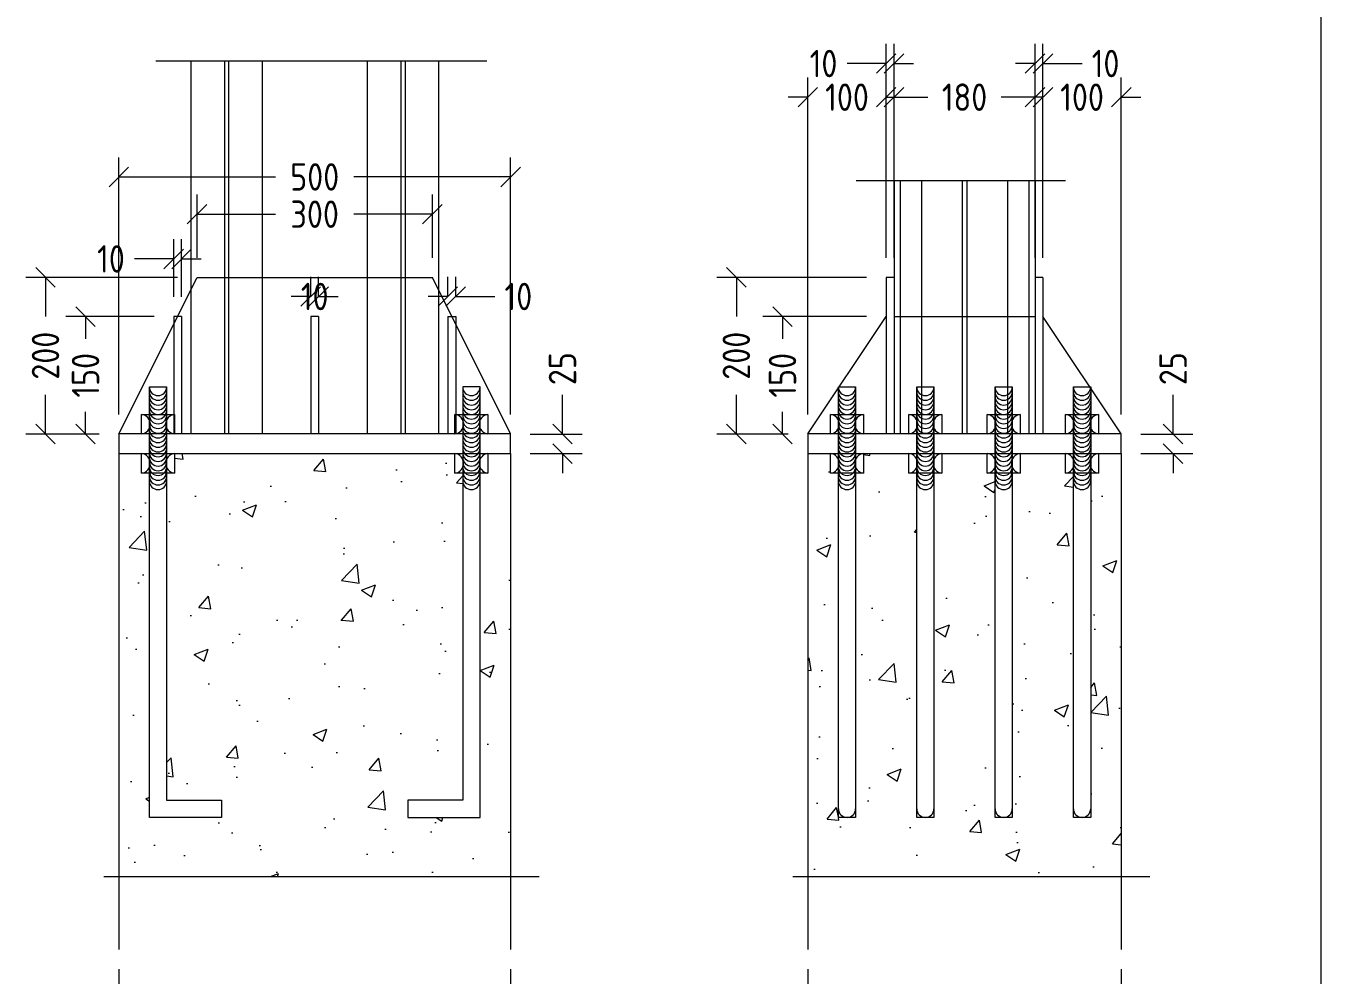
# Model space of a CAD drawing. Header units: millimetres. Extents: x -388065 to 2372687422, y -192755 to 667797.
# Drawn here: x 202631 to 204285, y 563683 to 564896 of the extents above; entities that cross this region are included whole.
import ezdxf

# ---------------------------------------------------------------- set-up
doc = ezdxf.new("R2010")
doc.units = ezdxf.units.MM
for name, color, linetype, lineweight in [('STR-CONC_IN_SEC', 7, 'Continuous', 15), ('STR-DIM', 1, 'Continuous', 9), ('STR-HATCH', 4, 'Continuous', 9), ('STR-STEEL_IN_SEC', 6, 'Continuous', 15)]:
    doc.layers.add(name, color=color, linetype=linetype, lineweight=lineweight)
doc.styles.add('MINA_MM_STEEL_DETAIL', font='dim.shx', dxfattribs={"height": 35})
doc.dimstyles.new('MINA_MM_STEEL_DET', dxfattribs={"dimtxt": 35, "dimasz": 25, "dimexe": 25, "dimexo": 25, "dimgap": 5, "dimtad": 0, "dimdec": 0, "dimzin": 0, "dimdsep": 46, "dimtxsty": 'MINA_MM_STEEL_DETAIL', "dimblk": 'OBLIQUE', "dimcen": 0.09, "dimclrd": 256, "dimclre": 256, "dimclrt": 7, "dimadec": 0, "dimazin": 0, "dimtfac": 1, "dimtdec": 0, "dimtix": 1, "dimtofl": 0, "dimtmove": 0, "dimatfit": 0, "dimfxl": 1, "dimtolj": 1, "dimtzin": 0, "dimlwd": -1, "dimlwe": -1, "dimarcsym": 0})

# ---------------------------------------------------------------- blocks, each defined once
blk = doc.blocks.new('_OBLIQUE')
at = {"color": 0, "linetype": 'ByBlock'}
blk.add_line((-0.5, -0.5), (0.5, 0.5), dxfattribs=at)
blk = doc.blocks.new('*D1972')
at = {"layer": 'Defpoints', "color": 0, "ltscale": 10, "transparency": 16777216}
for p in [(203249.9, 564374.4), (203316.2, 564374.4), (203249.9, 564349.4)]:
    blk.add_point(p, dxfattribs=at)
at = {"layer": 'STR-DIM', "ltscale": 10, "transparency": 16777216}
for p, q in [((203316.2, 564374.4), (203316.2, 564424.4)), ((203274.9, 564374.4), (203341.2, 564374.4)), ((203274.9, 564349.4), (203341.2, 564349.4)), ((203316.2, 564349.4), (203316.2, 564324.4))]:
    blk.add_line(p, q, dxfattribs=at)
at = {"layer": 'STR-DIM', "ltscale": 10, "transparency": 16777216, "xscale": 25, "yscale": 25, "zscale": 25}
for p, rotation in [((203316.2, 564374.4), 270), ((203316.2, 564349.4), 90)]:
    blk.add_blockref('_OBLIQUE', p, dxfattribs=dict(at, rotation=rotation))
at = {"layer": 'STR-DIM', "color": 7, "ltscale": 10, "transparency": 16777216, "insert": (203316.2, 564457.8), "char_height": 35, "attachment_point": 5, "rotation": 90, "style": 'MINA_MM_STEEL_DETAIL'}
blk.add_mtext('\\A1;25', dxfattribs=at)
blk = doc.blocks.new('*D1973')
at = {"layer": 'Defpoints', "color": 0, "ltscale": 10, "transparency": 16777216}
for p in [(202749.9, 563715.9), (203249.9, 563715.9), (203249.9, 563629.6)]:
    blk.add_point(p, dxfattribs=at)
at = {"layer": 'STR-DIM', "ltscale": 10, "transparency": 16777216}
for p, q in [((202749.9, 563690.9), (202749.9, 563604.6)), ((203249.9, 563690.9), (203249.9, 563604.6)), ((202749.9, 563629.6), (202949.9, 563629.6)), ((203249.9, 563629.6), (203049.9, 563629.6))]:
    blk.add_line(p, q, dxfattribs=at)
at = {"layer": 'STR-DIM', "ltscale": 10, "transparency": 16777216, "xscale": 25, "yscale": 25, "zscale": 25, "rotation": 180}
blk.add_blockref('_OBLIQUE', (202749.9, 563629.6), dxfattribs=at)
at = {"layer": 'STR-DIM', "ltscale": 10, "transparency": 16777216, "xscale": 25, "yscale": 25, "zscale": 25}
blk.add_blockref('_OBLIQUE', (203249.9, 563629.6), dxfattribs=at)
at = {"layer": 'STR-DIM', "color": 7, "ltscale": 10, "transparency": 16777216, "insert": (202999.9, 563629.6), "char_height": 35, "attachment_point": 5, "style": 'MINA_MM_STEEL_DETAIL'}
blk.add_mtext('\\A1;500', dxfattribs=at)
blk = doc.blocks.new('*D1974')
at = {"layer": 'Defpoints', "color": 0, "ltscale": 10, "transparency": 16777216}
for p in [(204029.4, 564374.4), (204095.6, 564374.4), (204029.4, 564349.4)]:
    blk.add_point(p, dxfattribs=at)
at = {"layer": 'STR-DIM', "ltscale": 10, "transparency": 16777216}
for p, q in [((204095.6, 564374.4), (204095.6, 564424.4)), ((204054.4, 564374.4), (204120.6, 564374.4)), ((204054.4, 564349.4), (204120.6, 564349.4)), ((204095.6, 564349.4), (204095.6, 564324.4))]:
    blk.add_line(p, q, dxfattribs=at)
at = {"layer": 'STR-DIM', "ltscale": 10, "transparency": 16777216, "xscale": 25, "yscale": 25, "zscale": 25}
for p, rotation in [((204095.6, 564374.4), 270), ((204095.6, 564349.4), 90)]:
    blk.add_blockref('_OBLIQUE', p, dxfattribs=dict(at, rotation=rotation))
at = {"layer": 'STR-DIM', "color": 7, "ltscale": 10, "transparency": 16777216, "insert": (204095.6, 564457.8), "char_height": 35, "attachment_point": 5, "rotation": 90, "style": 'MINA_MM_STEEL_DETAIL'}
blk.add_mtext('\\A1;25', dxfattribs=at)
blk = doc.blocks.new('*D1975')
at = {"layer": 'Defpoints', "color": 0, "ltscale": 10, "transparency": 16777216}
for p in [(203629.4, 563715.9), (204029.4, 563715.9), (204029.4, 563629.6)]:
    blk.add_point(p, dxfattribs=at)
at = {"layer": 'STR-DIM', "ltscale": 10, "transparency": 16777216}
for p, q in [((203629.4, 563690.9), (203629.4, 563604.6)), ((204029.4, 563690.9), (204029.4, 563604.6)), ((203629.4, 563629.6), (203779.4, 563629.6)), ((204029.4, 563629.6), (203879.4, 563629.6))]:
    blk.add_line(p, q, dxfattribs=at)
at = {"layer": 'STR-DIM', "ltscale": 10, "transparency": 16777216, "xscale": 25, "yscale": 25, "zscale": 25, "rotation": 180}
blk.add_blockref('_OBLIQUE', (203629.4, 563629.6), dxfattribs=at)
at = {"layer": 'STR-DIM', "ltscale": 10, "transparency": 16777216, "xscale": 25, "yscale": 25, "zscale": 25}
blk.add_blockref('_OBLIQUE', (204029.4, 563629.6), dxfattribs=at)
at = {"layer": 'STR-DIM', "color": 7, "ltscale": 10, "transparency": 16777216, "insert": (203829.4, 563629.6), "char_height": 35, "attachment_point": 5, "style": 'MINA_MM_STEEL_DETAIL'}
blk.add_mtext('\\A1;400', dxfattribs=at)
blk = doc.blocks.new('*D1976')
at = {"layer": 'Defpoints', "color": 0, "ltscale": 10, "transparency": 16777216}
for p in [(203597, 564524.4), (203729.4, 564524.4), (203629.4, 564374.4)]:
    blk.add_point(p, dxfattribs=at)
at = {"layer": 'STR-DIM', "ltscale": 10, "transparency": 16777216}
for p, q in [((203704.4, 564524.4), (203572, 564524.4)), ((203597, 564524.4), (203597, 564496.1)), ((203597, 564374.4), (203597, 564402.8)), ((203604.4, 564374.4), (203572, 564374.4))]:
    blk.add_line(p, q, dxfattribs=at)
at = {"layer": 'STR-DIM', "ltscale": 10, "transparency": 16777216, "xscale": 25, "yscale": 25, "zscale": 25}
for p, rotation in [((203597, 564524.4), 90), ((203597, 564374.4), 270)]:
    blk.add_blockref('_OBLIQUE', p, dxfattribs=dict(at, rotation=rotation))
at = {"layer": 'STR-DIM', "color": 7, "ltscale": 10, "transparency": 16777216, "insert": (203597, 564449.4), "char_height": 35, "attachment_point": 5, "rotation": 90, "style": 'MINA_MM_STEEL_DETAIL'}
blk.add_mtext('\\A1;150', dxfattribs=at)
blk = doc.blocks.new('*D1977')
at = {"layer": 'Defpoints', "color": 0, "ltscale": 10, "transparency": 16777216}
for p in [(203538.1, 564574.4), (203729.4, 564574.4), (203629.4, 564374.4)]:
    blk.add_point(p, dxfattribs=at)
at = {"layer": 'STR-DIM', "ltscale": 10, "transparency": 16777216}
for p, q in [((203704.4, 564574.4), (203513.1, 564574.4)), ((203538.1, 564574.4), (203538.1, 564524.4)), ((203538.1, 564374.4), (203538.1, 564424.4)), ((203604.4, 564374.4), (203513.1, 564374.4))]:
    blk.add_line(p, q, dxfattribs=at)
at = {"layer": 'STR-DIM', "ltscale": 10, "transparency": 16777216, "xscale": 25, "yscale": 25, "zscale": 25}
for p, rotation in [((203538.1, 564574.4), 90), ((203538.1, 564374.4), 270)]:
    blk.add_blockref('_OBLIQUE', p, dxfattribs=dict(at, rotation=rotation))
at = {"layer": 'STR-DIM', "color": 7, "ltscale": 10, "transparency": 16777216, "insert": (203538.1, 564474.4), "char_height": 35, "attachment_point": 5, "rotation": 90, "style": 'MINA_MM_STEEL_DETAIL'}
blk.add_mtext('\\A1;200', dxfattribs=at)
blk = doc.blocks.new('*D1981')
at = {"layer": 'Defpoints', "color": 0, "ltscale": 10, "transparency": 16777216}
for p in [(202656.3, 564574.4), (202849.8, 564574.4), (202749.9, 564374.4)]:
    blk.add_point(p, dxfattribs=at)
at = {"layer": 'STR-DIM', "ltscale": 10, "transparency": 16777216}
for p, q in [((202824.8, 564574.4), (202631.3, 564574.4)), ((202656.3, 564574.4), (202656.3, 564524.4)), ((202656.3, 564374.4), (202656.3, 564424.4)), ((202724.9, 564374.4), (202631.3, 564374.4))]:
    blk.add_line(p, q, dxfattribs=at)
at = {"layer": 'STR-DIM', "ltscale": 10, "transparency": 16777216, "xscale": 25, "yscale": 25, "zscale": 25}
for p, rotation in [((202656.3, 564574.4), 90), ((202656.3, 564374.4), 270)]:
    blk.add_blockref('_OBLIQUE', p, dxfattribs=dict(at, rotation=rotation))
at = {"layer": 'STR-DIM', "color": 7, "ltscale": 10, "transparency": 16777216, "insert": (202656.3, 564474.4), "char_height": 35, "attachment_point": 5, "rotation": 90, "style": 'MINA_MM_STEEL_DETAIL'}
blk.add_mtext('\\A1;200', dxfattribs=at)
blk = doc.blocks.new('*D1982')
at = {"layer": 'Defpoints', "color": 0, "ltscale": 10, "transparency": 16777216}
for p in [(202707.4, 564524.4), (202819.9, 564524.4), (202749.9, 564374.4)]:
    blk.add_point(p, dxfattribs=at)
at = {"layer": 'STR-DIM', "ltscale": 10, "transparency": 16777216}
for p, q in [((202794.9, 564524.4), (202682.4, 564524.4)), ((202707.4, 564524.4), (202707.4, 564496.1)), ((202707.4, 564374.4), (202707.4, 564402.8)), ((202724.9, 564374.4), (202682.4, 564374.4))]:
    blk.add_line(p, q, dxfattribs=at)
at = {"layer": 'STR-DIM', "ltscale": 10, "transparency": 16777216, "xscale": 25, "yscale": 25, "zscale": 25}
for p, rotation in [((202707.4, 564524.4), 90), ((202707.4, 564374.4), 270)]:
    blk.add_blockref('_OBLIQUE', p, dxfattribs=dict(at, rotation=rotation))
at = {"layer": 'STR-DIM', "color": 7, "ltscale": 10, "transparency": 16777216, "insert": (202707.4, 564449.4), "char_height": 35, "attachment_point": 5, "rotation": 90, "style": 'MINA_MM_STEEL_DETAIL'}
blk.add_mtext('\\A1;150', dxfattribs=at)
blk = doc.blocks.new('*D1986')
at = {"layer": 'Defpoints', "color": 0, "ltscale": 10, "transparency": 16777216}
for p in [(203150.1, 564655.1), (202849.8, 564574.4), (203150.1, 564574.4)]:
    blk.add_point(p, dxfattribs=at)
at = {"layer": 'STR-DIM', "ltscale": 10, "transparency": 16777216}
for p, q in [((202849.8, 564599.4), (202849.8, 564680.1)), ((203150.1, 564599.4), (203150.1, 564680.1)), ((202849.8, 564655.1), (202949.9, 564655.1)), ((203150.1, 564655.1), (203049.9, 564655.1))]:
    blk.add_line(p, q, dxfattribs=at)
at = {"layer": 'STR-DIM', "ltscale": 10, "transparency": 16777216, "xscale": 25, "yscale": 25, "zscale": 25, "rotation": 180}
blk.add_blockref('_OBLIQUE', (202849.8, 564655.1), dxfattribs=at)
at = {"layer": 'STR-DIM', "ltscale": 10, "transparency": 16777216, "xscale": 25, "yscale": 25, "zscale": 25}
blk.add_blockref('_OBLIQUE', (203150.1, 564655.1), dxfattribs=at)
at = {"layer": 'STR-DIM', "color": 7, "ltscale": 10, "transparency": 16777216, "insert": (202999.9, 564655.1), "char_height": 35, "attachment_point": 5, "style": 'MINA_MM_STEEL_DETAIL'}
blk.add_mtext('\\A1;300', dxfattribs=at)
blk = doc.blocks.new('*D1987')
at = {"layer": 'Defpoints', "color": 0, "ltscale": 10, "transparency": 16777216}
for p in [(203249.9, 564702.7), (202749.9, 564374.4), (203249.9, 564374.4)]:
    blk.add_point(p, dxfattribs=at)
at = {"layer": 'STR-DIM', "ltscale": 10, "transparency": 16777216}
for p, q in [((202749.9, 564399.4), (202749.9, 564727.7)), ((203249.9, 564399.4), (203249.9, 564727.7)), ((202749.9, 564702.7), (202949.9, 564702.7)), ((203249.9, 564702.7), (203049.9, 564702.7))]:
    blk.add_line(p, q, dxfattribs=at)
at = {"layer": 'STR-DIM', "ltscale": 10, "transparency": 16777216, "xscale": 25, "yscale": 25, "zscale": 25, "rotation": 180}
blk.add_blockref('_OBLIQUE', (202749.9, 564702.7), dxfattribs=at)
at = {"layer": 'STR-DIM', "ltscale": 10, "transparency": 16777216, "xscale": 25, "yscale": 25, "zscale": 25}
blk.add_blockref('_OBLIQUE', (203249.9, 564702.7), dxfattribs=at)
at = {"layer": 'STR-DIM', "color": 7, "ltscale": 10, "transparency": 16777216, "insert": (202999.9, 564702.7), "char_height": 35, "attachment_point": 5, "style": 'MINA_MM_STEEL_DETAIL'}
blk.add_mtext('\\A1;500', dxfattribs=at)
blk = doc.blocks.new('*D1985')
at = {"layer": 'Defpoints', "color": 0, "ltscale": 10, "transparency": 16777216}
for p in [(203004.9, 564550), (202994.9, 564524.4), (203004.9, 564524.4)]:
    blk.add_point(p, dxfattribs=at)
at = {"layer": 'STR-DIM', "ltscale": 10, "transparency": 16777216}
for p, q in [((202994.9, 564549.4), (202994.9, 564575)), ((203004.9, 564549.4), (203004.9, 564575)), ((202994.9, 564550), (202969.9, 564550)), ((203004.9, 564550), (203029.9, 564550))]:
    blk.add_line(p, q, dxfattribs=at)
at = {"layer": 'STR-DIM', "ltscale": 10, "transparency": 16777216, "xscale": 25, "yscale": 25, "zscale": 25}
blk.add_blockref('_OBLIQUE', (202994.9, 564550), dxfattribs=at)
at = {"layer": 'STR-DIM', "ltscale": 10, "transparency": 16777216, "xscale": 25, "yscale": 25, "zscale": 25, "rotation": 180}
blk.add_blockref('_OBLIQUE', (203004.9, 564550), dxfattribs=at)
at = {"layer": 'STR-DIM', "color": 7, "ltscale": 10, "transparency": 16777216, "insert": (202999.9, 564550), "char_height": 35, "attachment_point": 5, "style": 'MINA_MM_STEEL_DETAIL'}
blk.add_mtext('\\A1;10', dxfattribs=at)
blk = doc.blocks.new('*D1965')
at = {"layer": 'Defpoints', "color": 0, "ltscale": 10, "transparency": 16777216}
for p in [(203179.9, 564550), (203169.9, 564524.4), (203179.9, 564524.4)]:
    blk.add_point(p, dxfattribs=at)
at = {"layer": 'STR-DIM', "ltscale": 10, "transparency": 16777216}
for p, q in [((203169.9, 564549.4), (203169.9, 564575)), ((203179.9, 564549.4), (203179.9, 564575)), ((203169.9, 564550), (203144.9, 564550)), ((203179.9, 564550), (203229.9, 564550))]:
    blk.add_line(p, q, dxfattribs=at)
at = {"layer": 'STR-DIM', "ltscale": 10, "transparency": 16777216, "xscale": 25, "yscale": 25, "zscale": 25}
blk.add_blockref('_OBLIQUE', (203169.9, 564550), dxfattribs=at)
at = {"layer": 'STR-DIM', "ltscale": 10, "transparency": 16777216, "xscale": 25, "yscale": 25, "zscale": 25, "rotation": 180}
blk.add_blockref('_OBLIQUE', (203179.9, 564550), dxfattribs=at)
at = {"layer": 'STR-DIM', "color": 7, "ltscale": 10, "transparency": 16777216, "insert": (203259.9, 564550), "char_height": 35, "attachment_point": 5, "style": 'MINA_MM_STEEL_DETAIL'}
blk.add_mtext('\\A1;10', dxfattribs=at)
blk = doc.blocks.new('*D1966')
at = {"layer": 'Defpoints', "color": 0, "ltscale": 10, "transparency": 16777216}
for p in [(202819.9, 564598), (202819.9, 564524.4), (202829.9, 564524.4)]:
    blk.add_point(p, dxfattribs=at)
at = {"layer": 'STR-DIM', "ltscale": 10, "transparency": 16777216}
for p, q in [((202819.9, 564549.4), (202819.9, 564623)), ((202829.9, 564549.4), (202829.9, 564623)), ((202819.9, 564598), (202769.9, 564598)), ((202829.9, 564598), (202854.9, 564598))]:
    blk.add_line(p, q, dxfattribs=at)
at = {"layer": 'STR-DIM', "ltscale": 10, "transparency": 16777216, "xscale": 25, "yscale": 25, "zscale": 25}
blk.add_blockref('_OBLIQUE', (202819.9, 564598), dxfattribs=at)
at = {"layer": 'STR-DIM', "ltscale": 10, "transparency": 16777216, "xscale": 25, "yscale": 25, "zscale": 25, "rotation": 180}
blk.add_blockref('_OBLIQUE', (202829.9, 564598), dxfattribs=at)
at = {"layer": 'STR-DIM', "color": 7, "ltscale": 10, "transparency": 16777216, "insert": (202739.9, 564598), "char_height": 35, "attachment_point": 5, "style": 'MINA_MM_STEEL_DETAIL'}
blk.add_mtext('\\A1;10', dxfattribs=at)
blk = doc.blocks.new('*D1967')
at = {"layer": 'Defpoints', "color": 0, "ltscale": 10, "transparency": 16777216}
for p in [(203629.4, 564804.5), (203729.4, 564574.4), (203629.4, 564374.4)]:
    blk.add_point(p, dxfattribs=at)
at = {"layer": 'STR-DIM', "ltscale": 10, "transparency": 16777216}
for p, q in [((203629.4, 564399.4), (203629.4, 564829.5)), ((203729.4, 564599.4), (203729.4, 564829.5)), ((203629.4, 564804.5), (203604.4, 564804.5)), ((203729.4, 564804.5), (203754.4, 564804.5))]:
    blk.add_line(p, q, dxfattribs=at)
at = {"layer": 'STR-DIM', "ltscale": 10, "transparency": 16777216, "xscale": 25, "yscale": 25, "zscale": 25}
blk.add_blockref('_OBLIQUE', (203629.4, 564804.5), dxfattribs=at)
at = {"layer": 'STR-DIM', "ltscale": 10, "transparency": 16777216, "xscale": 25, "yscale": 25, "zscale": 25, "rotation": 180}
blk.add_blockref('_OBLIQUE', (203729.4, 564804.5), dxfattribs=at)
at = {"layer": 'STR-DIM', "color": 7, "ltscale": 10, "transparency": 16777216, "insert": (203679.4, 564804.5), "char_height": 35, "attachment_point": 5, "style": 'MINA_MM_STEEL_DETAIL'}
blk.add_mtext('\\A1;100', dxfattribs=at)
blk = doc.blocks.new('*D1968')
at = {"layer": 'Defpoints', "color": 0, "ltscale": 10, "transparency": 16777216}
for p in [(203919.4, 564804.5), (203739.4, 564574.4), (203919.4, 564574.4)]:
    blk.add_point(p, dxfattribs=at)
at = {"layer": 'STR-DIM', "ltscale": 10, "transparency": 16777216}
for p, q in [((203739.4, 564599.4), (203739.4, 564829.5)), ((203919.4, 564599.4), (203919.4, 564829.5)), ((203739.4, 564804.5), (203782.7, 564804.5)), ((203919.4, 564804.5), (203876.1, 564804.5))]:
    blk.add_line(p, q, dxfattribs=at)
at = {"layer": 'STR-DIM', "ltscale": 10, "transparency": 16777216, "xscale": 25, "yscale": 25, "zscale": 25, "rotation": 180}
blk.add_blockref('_OBLIQUE', (203739.4, 564804.5), dxfattribs=at)
at = {"layer": 'STR-DIM', "ltscale": 10, "transparency": 16777216, "xscale": 25, "yscale": 25, "zscale": 25}
blk.add_blockref('_OBLIQUE', (203919.4, 564804.5), dxfattribs=at)
at = {"layer": 'STR-DIM', "color": 7, "ltscale": 10, "transparency": 16777216, "insert": (203829.4, 564804.5), "char_height": 35, "attachment_point": 5, "style": 'MINA_MM_STEEL_DETAIL'}
blk.add_mtext('\\A1;180', dxfattribs=at)
blk = doc.blocks.new('*D1969')
at = {"layer": 'Defpoints', "color": 0, "ltscale": 10, "transparency": 16777216}
for p in [(204029.4, 564804.5), (203929.4, 564574.4), (204029.4, 564374.4)]:
    blk.add_point(p, dxfattribs=at)
at = {"layer": 'STR-DIM', "ltscale": 10, "transparency": 16777216}
for p, q in [((203929.4, 564599.4), (203929.4, 564829.5)), ((204029.4, 564399.4), (204029.4, 564829.5)), ((203929.4, 564804.5), (203904.4, 564804.5)), ((204029.4, 564804.5), (204054.4, 564804.5))]:
    blk.add_line(p, q, dxfattribs=at)
at = {"layer": 'STR-DIM', "ltscale": 10, "transparency": 16777216, "xscale": 25, "yscale": 25, "zscale": 25}
blk.add_blockref('_OBLIQUE', (203929.4, 564804.5), dxfattribs=at)
at = {"layer": 'STR-DIM', "ltscale": 10, "transparency": 16777216, "xscale": 25, "yscale": 25, "zscale": 25, "rotation": 180}
blk.add_blockref('_OBLIQUE', (204029.4, 564804.5), dxfattribs=at)
at = {"layer": 'STR-DIM', "color": 7, "ltscale": 10, "transparency": 16777216, "insert": (203979.4, 564804.5), "char_height": 35, "attachment_point": 5, "style": 'MINA_MM_STEEL_DETAIL'}
blk.add_mtext('\\A1;100', dxfattribs=at)
blk = doc.blocks.new('*D1970')
at = {"layer": 'Defpoints', "color": 0, "ltscale": 10, "transparency": 16777216}
for p in [(203739.4, 564847.5), (203729.4, 564574.4), (203739.4, 564574.4)]:
    blk.add_point(p, dxfattribs=at)
at = {"layer": 'STR-DIM', "ltscale": 10, "transparency": 16777216}
for p, q in [((203729.4, 564599.4), (203729.4, 564872.5)), ((203739.4, 564599.4), (203739.4, 564872.5)), ((203729.4, 564847.5), (203679.4, 564847.5)), ((203739.4, 564847.5), (203764.4, 564847.5))]:
    blk.add_line(p, q, dxfattribs=at)
at = {"layer": 'STR-DIM', "ltscale": 10, "transparency": 16777216, "xscale": 25, "yscale": 25, "zscale": 25}
blk.add_blockref('_OBLIQUE', (203729.4, 564847.5), dxfattribs=at)
at = {"layer": 'STR-DIM', "ltscale": 10, "transparency": 16777216, "xscale": 25, "yscale": 25, "zscale": 25, "rotation": 180}
blk.add_blockref('_OBLIQUE', (203739.4, 564847.5), dxfattribs=at)
at = {"layer": 'STR-DIM', "color": 7, "ltscale": 10, "transparency": 16777216, "insert": (203649.4, 564847.5), "char_height": 35, "attachment_point": 5, "style": 'MINA_MM_STEEL_DETAIL'}
blk.add_mtext('\\A1;10', dxfattribs=at)
blk = doc.blocks.new('*D1971')
at = {"layer": 'Defpoints', "color": 0, "ltscale": 10, "transparency": 16777216}
for p in [(203919.4, 564847.5), (203919.4, 564574.4), (203929.4, 564574.4)]:
    blk.add_point(p, dxfattribs=at)
at = {"layer": 'STR-DIM', "ltscale": 10, "transparency": 16777216}
for p, q in [((203919.4, 564599.4), (203919.4, 564872.5)), ((203929.4, 564599.4), (203929.4, 564872.5)), ((203919.4, 564847.5), (203894.4, 564847.5)), ((203929.4, 564847.5), (203979.4, 564847.5))]:
    blk.add_line(p, q, dxfattribs=at)
at = {"layer": 'STR-DIM', "ltscale": 10, "transparency": 16777216, "xscale": 25, "yscale": 25, "zscale": 25}
blk.add_blockref('_OBLIQUE', (203919.4, 564847.5), dxfattribs=at)
at = {"layer": 'STR-DIM', "ltscale": 10, "transparency": 16777216, "xscale": 25, "yscale": 25, "zscale": 25, "rotation": 180}
blk.add_blockref('_OBLIQUE', (203929.4, 564847.5), dxfattribs=at)
at = {"layer": 'STR-DIM', "color": 7, "ltscale": 10, "transparency": 16777216, "insert": (204009.4, 564847.5), "char_height": 35, "attachment_point": 5, "style": 'MINA_MM_STEEL_DETAIL'}
blk.add_mtext('\\A1;10', dxfattribs=at)

msp = doc.modelspace()

# ---------------------------------------------------------------- hatches: boundary and pattern name
at = {"layer": 'STR-HATCH', "ltscale": 10}
h = msp.add_hatch(dxfattribs=at)
h.set_pattern_fill('AR-CONC', color=256)
h.set_pattern_definition([(50, (203034.04, 564136.62), (182.185, -15.94), [19.05, -209.55]), (355, (203034.04, 564136.62), (-35.24, 191.06), [15.24, -167.64]), (100.45, (203049.22, 564135.3), (146.94, 175.12), [16.19, -178.09]), (46.184, (203034.04, 564187.42), (271.08, -42.04), [28.575, -314.325]), (96.636, (203056.63, 564183.92), (237.4, 247.43), [24.285, -267.14]), (351.184, (203034.04, 564187.42), (237.4, 247.43), [22.86, -251.46]), (21, (203059.44, 564174.72), (151.614, -102.265), [19.05, -209.55]), (326, (203059.44, 564174.72), (61.8, 184.19), [15.24, -167.64]), (71.45, (203072.08, 564166.2), (213.416, 81.92), [16.19, -178.09]), (37.5, (203034.04, 564136.62), (3.089, 84.555), [0, -165.608, 0, -170.18, 0, -168.275]), (7.5, (203034.04, 564136.62), (66.82, 100.18), [0, -97.028, 0, -161.798, 0, -64.135]), (327.5, (202977.4, 564136.62), (135.591, -5.729), [0, -63.5, 0, -198.12, 0, -262.89]), (317.5, (202952, 564136.62), (148.13, 25.426), [0, -82.55, 0, -131.572, 0, -186.69])])
h.paths.add_polyline_path([(203188.9381, 564324.44), (203178.9381, 564324.44), (203178.9381, 564349.44), (202820.9381, 564349.44), (202820.9381, 564324.44), (202810.9381, 564324.44), (202810.9381, 563906.7536), (202880.9381, 563906.7536), (202880.9381, 563884.7536), (202788.9381, 563884.7536), (202788.9381, 564324.44), (202778.9381, 564324.44), (202778.9381, 564349.44), (202749.9381, 564349.44), (202749.9381, 563809.4419), (203249.9381, 563809.4419), (203249.9381, 564349.44), (203220.9381, 564349.44), (203220.9381, 564324.44), (203210.9381, 564324.44), (203210.9381, 563884.7536), (203118.9381, 563884.7536), (203118.9381, 563906.7536), (203188.9381, 563906.7536)])
h = msp.add_hatch(dxfattribs=at)
h.set_pattern_fill('AR-CONC', color=256)
h.set_pattern_definition([(50, (203042.68, 565251.94), (182.185, -15.939), [19.05, -209.55]), (355, (203042.68, 565251.94), (-35.243, 191.057), [15.24, -167.64]), (100.451, (203057.87, 565250.62), (146.941, 175.118), [16.19, -178.09]), (46.184, (203042.68, 565302.74), (271.08, -42.042), [28.575, -314.325]), (96.636, (203065.27, 565299.24), (237.404, 247.426), [24.285, -267.136]), (351.184, (203042.68, 565302.74), (237.404, 247.426), [22.86, -251.46]), (21, (203068.08, 565290.04), (151.614, -102.265), [19.05, -209.55]), (326, (203068.08, 565290.04), (61.802, 184.188), [15.24, -167.64]), (71.451, (203080.72, 565281.52), (213.416, 81.923), [16.19, -178.09]), (37.5, (203042.684, 565251.944), (3.0886, 84.555), [0, -165.608, 0, -170.18, 0, -168.275]), (7.5, (203042.68, 565251.94), (66.8197, 100.1806), [0, -97.028, 0, -161.798, 0, -64.135]), (327.5, (202986.04, 565251.944), (135.5906, -5.7287), [0, -63.5, 0, -198.12, 0, -262.89]), (317.5, (202960.64, 565251.94), (148.129, 25.4265), [0, -82.55, 0, -131.572, 0, -186.69])])
h.paths.add_polyline_path([(203768.3846, 564324.44), (203758.3846, 564324.44), (203758.3846, 564349.44), (203700.3846, 564349.44), (203700.3846, 564324.44), (203690.3846, 564324.44), (203690.3846, 563884.7536), (203668.3846, 563884.7536), (203668.3846, 564324.44), (203658.3846, 564324.44), (203658.3846, 564349.44), (203629.3846, 564349.44), (203629.3846, 563809.4419), (204029.3846, 563809.4419), (204029.3846, 564349.44), (204000.3846, 564349.44), (204000.3846, 564324.44), (203990.3846, 564324.44), (203990.3846, 563884.7536), (203968.3846, 563884.7536), (203968.3846, 564324.44), (203958.3846, 564324.44), (203958.3846, 564349.44), (203900.3846, 564349.44), (203900.3846, 564324.44), (203890.3846, 564324.44), (203890.3846, 563884.7536), (203868.3846, 563884.7536), (203868.3846, 564324.44), (203858.3846, 564324.44), (203858.3846, 564349.44), (203800.3846, 564349.44), (203800.3846, 564324.44), (203790.3846, 564324.44), (203790.3846, 563884.7536), (203768.3846, 563884.7536)])

# ---------------------------------------------------------------- linework, layer by layer
at = {"layer": 'STR-CONC_IN_SEC', "ltscale": 10}
for p, q in [((202749.9381, 564349.44), (202749.9381, 563715.9496)), ((202749.9381, 564349.44), (203249.9381, 564349.44)), ((203249.9381, 564349.44), (203249.9381, 563715.9496)), ((203629.3846, 564349.44), (203629.3846, 563715.9496)), ((204029.3846, 564349.44), (204029.3846, 563715.9496)), ((202730.7975, 563809.4419), (203286.3398, 563809.4419)), ((203610.2439, 563809.4419), (204065.7862, 563809.4419))]:
    msp.add_line(p, q, dxfattribs=at)
at = {"layer": 'STR-STEEL_IN_SEC', "ltscale": 10}
for p, q in [((204284.5055, 563173.3315), (204284.5055, 565985.2074)), ((202797.098, 564850.7484), (203219.7098, 564850.7484)), ((202841.7881, 564850.7484), (202841.7881, 564374.44)), ((202884.6381, 564850.7484), (202884.6381, 564374.44)), ((202889.9381, 564850.7484), (202889.9381, 564374.44)), ((202932.7881, 564850.7484), (202932.7881, 564374.44)), ((203067.0881, 564850.7484), (203067.0881, 564374.44)), ((203109.9381, 564850.7484), (203109.9381, 564374.44)), ((203115.2381, 564850.7484), (203115.2381, 564374.44)), ((203158.0881, 564850.7484), (203158.0881, 564374.44)), ((203690.8483, 564698.3225), (203958.0463, 564698.3225)), ((203739.3846, 564698.3225), (203739.3846, 564374.44)), ((203747.3846, 564698.3225), (203747.3846, 564374.44)), ((203774.3846, 564698.3225), (203774.3846, 564374.44)), ((203826.4346, 564698.3225), (203826.4346, 564374.44)), ((203832.3346, 564698.3225), (203832.3346, 564374.44)), ((203884.3846, 564698.3225), (203884.3846, 564374.44)), ((203911.3846, 564698.3225), (203911.3846, 564374.44)), ((203919.3846, 564698.3225), (203919.3846, 564374.44)), ((202749.9381, 564374.44), (202849.7881, 564574.44)), ((202849.7881, 564574.44), (203150.0881, 564574.44)), ((203249.9381, 564374.44), (203150.0881, 564574.44)), ((203729.3846, 564574.44), (203729.3846, 564374.44)), ((203739.3846, 564574.44), (203729.3846, 564574.44)), ((203739.3846, 564574.44), (203739.3846, 564374.44)), ((203919.3846, 564574.44), (203919.3846, 564374.44)), ((203929.3846, 564574.44), (203919.3846, 564574.44)), ((203929.3846, 564574.44), (203929.3846, 564374.44)), ((202819.9381, 564524.44), (202819.9381, 564374.44)), ((202829.9381, 564524.44), (202819.9381, 564524.44)), ((202829.9381, 564524.44), (202829.9381, 564374.44)), ((202994.9381, 564524.44), (202994.9381, 564374.44)), ((203004.9381, 564524.44), (202994.9381, 564524.44)), ((203004.9381, 564524.44), (203004.9381, 564374.44)), ((203169.9381, 564524.44), (203169.9381, 564374.44)), ((203169.9381, 564524.44), (203179.9381, 564524.44)), ((203179.9381, 564524.44), (203179.9381, 564374.44)), ((203629.3846, 564374.44), (203729.3846, 564524.44)), ((203739.3846, 564524.44), (203919.3846, 564524.44)), ((204029.3846, 564374.44), (203929.3846, 564524.44))]:
    msp.add_line(p, q, dxfattribs=at)
for points in [[(202880.9381, 563884.7536), (202788.9381, 563884.7536), (202788.9381, 564434.44), (202810.9381, 564434.44), (202810.9381, 563906.7536), (202880.9381, 563906.7536), (202880.9381, 563884.7536)], [(203118.9381, 563884.7536), (203210.9381, 563884.7536), (203210.9381, 564434.44), (203188.9381, 564434.44), (203188.9381, 563906.7536), (203118.9381, 563906.7536), (203118.9381, 563884.7536)], [(203690.3846, 563884.7536), (203668.3846, 563884.7536), (203668.3846, 564434.44), (203690.3846, 564434.44), (203690.3846, 563884.7536), (203690.3846, 563884.7536), (203690.3846, 563884.7536)], [(203790.3846, 563884.7536), (203768.3846, 563884.7536), (203768.3846, 564434.44), (203790.3846, 564434.44), (203790.3846, 563884.7536), (203790.3846, 563884.7536), (203790.3846, 563884.7536)], [(203890.3846, 563884.7536), (203868.3846, 563884.7536), (203868.3846, 564434.44), (203890.3846, 564434.44), (203890.3846, 563884.7536), (203890.3846, 563884.7536), (203890.3846, 563884.7536)], [(203990.3846, 563884.7536), (203968.3846, 563884.7536), (203968.3846, 564434.44), (203990.3846, 564434.44), (203990.3846, 563884.7536), (203990.3846, 563884.7536), (203990.3846, 563884.7536)]]:
    msp.add_lwpolyline(points, dxfattribs=at)
for points in [[(202778.9381, 564399.44), (202820.9381, 564399.44), (202820.9381, 564374.44), (202778.9381, 564374.44)], [(203178.9381, 564399.44), (203220.9381, 564399.44), (203220.9381, 564374.44), (203178.9381, 564374.44)], [(203658.3846, 564399.44), (203700.3846, 564399.44), (203700.3846, 564374.44), (203658.3846, 564374.44)], [(203758.3846, 564399.44), (203800.3846, 564399.44), (203800.3846, 564374.44), (203758.3846, 564374.44)], [(203858.3846, 564399.44), (203900.3846, 564399.44), (203900.3846, 564374.44), (203858.3846, 564374.44)], [(203958.3846, 564399.44), (204000.3846, 564399.44), (204000.3846, 564374.44), (203958.3846, 564374.44)], [(202749.9381, 564374.44), (202749.9381, 564349.44), (203249.9381, 564349.44), (203249.9381, 564374.44)], [(203629.3846, 564374.44), (203629.3846, 564349.44), (204029.3846, 564349.44), (204029.3846, 564374.44)], [(202778.9381, 564349.44), (202820.9381, 564349.44), (202820.9381, 564324.44), (202778.9381, 564324.44)], [(203178.9381, 564349.44), (203220.9381, 564349.44), (203220.9381, 564324.44), (203178.9381, 564324.44)], [(203658.3846, 564349.44), (203700.3846, 564349.44), (203700.3846, 564324.44), (203658.3846, 564324.44)], [(203758.3846, 564349.44), (203800.3846, 564349.44), (203800.3846, 564324.44), (203758.3846, 564324.44)], [(203858.3846, 564349.44), (203900.3846, 564349.44), (203900.3846, 564324.44), (203858.3846, 564324.44)], [(203958.3846, 564349.44), (204000.3846, 564349.44), (204000.3846, 564324.44), (203958.3846, 564324.44)]]:
    msp.add_lwpolyline(points, close=True, dxfattribs=at)
for centre, radius, start, end in [((202799.9381, 564434.44), 11, 180, 0), ((202799.9381, 564428.44), 11, 180, 0), ((203199.9381, 564434.44), 11, 180, 0), ((203199.9381, 564428.44), 11, 180, 0), ((203679.3846, 564434.44), 11, 180, 0), ((203679.3846, 564428.44), 11, 180, 0), ((203779.3846, 564434.44), 11, 180, 0), ((203779.3846, 564428.44), 11, 180, 0), ((203879.3846, 564434.44), 11, 180, 0), ((203879.3846, 564428.44), 11, 180, 0), ((203979.3846, 564434.44), 11, 180, 0), ((203979.3846, 564428.44), 11, 180, 0), ((202799.9381, 564422.44), 11, 180, 0), ((202799.9381, 564416.44), 11, 180, 0), ((202799.9381, 564410.44), 11, 180, 0), ((203199.9381, 564422.44), 11, 180, 0), ((203199.9381, 564416.44), 11, 180, 0), ((203199.9381, 564410.44), 11, 180, 0), ((203679.3846, 564422.44), 11, 180, 0), ((203679.3846, 564416.44), 11, 180, 0), ((203679.3846, 564410.44), 11, 180, 0), ((203779.3846, 564422.44), 11, 180, 0), ((203779.3846, 564416.44), 11, 180, 0), ((203779.3846, 564410.44), 11, 180, 0), ((203879.3846, 564422.44), 11, 180, 0), ((203879.3846, 564416.44), 11, 180, 0), ((203879.3846, 564410.44), 11, 180, 0), ((203979.3846, 564422.44), 11, 180, 0), ((203979.3846, 564416.44), 11, 180, 0), ((203979.3846, 564410.44), 11, 180, 0), ((202777.3887, 564386.94), 12.5957, 277.0658804, 82.9341196), ((202799.9381, 564404.44), 11, 180, 0), ((202799.9381, 564398.44), 11, 180, 0), ((202799.9381, 564392.44), 11, 180, 0), ((202822.4875, 564386.94), 12.5957, 97.0658804, 262.9341196), ((203177.3887, 564386.94), 12.5957, 277.0658804, 82.9341196), ((203199.9381, 564404.44), 11, 180, 0), ((203199.9381, 564398.44), 11, 180, 0), ((203199.9381, 564392.44), 11, 180, 0), ((203222.4875, 564386.94), 12.5957, 97.0658804, 262.9341196), ((203656.8352, 564386.94), 12.5957, 277.0658804, 82.9341196), ((203679.3846, 564404.44), 11, 180, 0), ((203679.3846, 564398.44), 11, 180, 0), ((203679.3846, 564392.44), 11, 180, 0), ((203701.934, 564386.94), 12.5957, 97.0658804, 262.9341196), ((203756.8352, 564386.94), 12.5957, 277.0658804, 82.9341196), ((203779.3846, 564404.44), 11, 180, 0), ((203779.3846, 564398.44), 11, 180, 0), ((203779.3846, 564392.44), 11, 180, 0), ((203801.934, 564386.94), 12.5957, 97.0658804, 262.9341196), ((203856.8352, 564386.94), 12.5957, 277.0658804, 82.9341196), ((203879.3846, 564404.44), 11, 180, 0), ((203879.3846, 564398.44), 11, 180, 0), ((203879.3846, 564392.44), 11, 180, 0), ((203901.934, 564386.94), 12.5957, 97.0658804, 262.9341196), ((203956.8352, 564386.94), 12.5957, 277.0658804, 82.9341196), ((203979.3846, 564404.44), 11, 180, 0), ((203979.3846, 564398.44), 11, 180, 0), ((203979.3846, 564392.44), 11, 180, 0), ((204001.934, 564386.94), 12.5957, 97.0658804, 262.9341196), ((202799.9381, 564386.44), 11, 180, 0), ((202799.9381, 564380.44), 11, 180, 0), ((203199.9381, 564386.44), 11, 180, 0), ((203199.9381, 564380.44), 11, 180, 0), ((203679.3846, 564386.44), 11, 180, 0), ((203679.3846, 564380.44), 11, 180, 0), ((203779.3846, 564386.44), 11, 180, 0), ((203779.3846, 564380.44), 11, 180, 0), ((203879.3846, 564386.44), 11, 180, 0), ((203879.3846, 564380.44), 11, 180, 0), ((203979.3846, 564386.44), 11, 180, 0), ((203979.3846, 564380.44), 11, 180, 0), ((202799.9381, 564374.44), 11, 180, 0), ((202799.9381, 564368.44), 11, 180, 0), ((202799.9381, 564362.44), 11, 180, 0), ((203199.9381, 564374.44), 11, 180, 0), ((203199.9381, 564368.44), 11, 180, 0), ((203199.9381, 564362.44), 11, 180, 0), ((203679.3846, 564374.44), 11, 180, 0), ((203679.3846, 564368.44), 11, 180, 0), ((203679.3846, 564362.44), 11, 180, 0), ((203779.3846, 564374.44), 11, 180, 0), ((203779.3846, 564368.44), 11, 180, 0), ((203779.3846, 564362.44), 11, 180, 0), ((203879.3846, 564374.44), 11, 180, 0), ((203879.3846, 564368.44), 11, 180, 0), ((203879.3846, 564362.44), 11, 180, 0), ((203979.3846, 564374.44), 11, 180, 0), ((203979.3846, 564368.44), 11, 180, 0), ((203979.3846, 564362.44), 11, 180, 0), ((202777.3887, 564336.94), 12.5957, 277.0658804, 82.9341196), ((202799.9381, 564356.44), 11, 180, 0), ((202799.9381, 564350.44), 11, 180, 0), ((202799.9381, 564344.44), 11, 180, 0), ((202822.4875, 564336.94), 12.5957, 97.0658804, 262.9341196), ((203177.3887, 564336.94), 12.5957, 277.0658804, 82.9341196), ((203199.9381, 564356.44), 11, 180, 0), ((203199.9381, 564350.44), 11, 180, 0), ((203199.9381, 564344.44), 11, 180, 0), ((203222.4875, 564336.94), 12.5957, 97.0658804, 262.9341196), ((203656.8352, 564336.94), 12.5957, 277.0658804, 82.9341196), ((203679.3846, 564356.44), 11, 180, 0), ((203679.3846, 564350.44), 11, 180, 0), ((203679.3846, 564344.44), 11, 180, 0), ((203701.934, 564336.94), 12.5957, 97.0658804, 262.9341196), ((203756.8352, 564336.94), 12.5957, 277.0658804, 82.9341196), ((203779.3846, 564356.44), 11, 180, 0), ((203779.3846, 564350.44), 11, 180, 0), ((203779.3846, 564344.44), 11, 180, 0), ((203801.934, 564336.94), 12.5957, 97.0658804, 262.9341196), ((203856.8352, 564336.94), 12.5957, 277.0658804, 82.9341196), ((203879.3846, 564356.44), 11, 180, 0), ((203879.3846, 564350.44), 11, 180, 0), ((203879.3846, 564344.44), 11, 180, 0), ((203901.934, 564336.94), 12.5957, 97.0658804, 262.9341196), ((203956.8352, 564336.94), 12.5957, 277.0658804, 82.9341196), ((203979.3846, 564356.44), 11, 180, 0), ((203979.3846, 564350.44), 11, 180, 0), ((203979.3846, 564344.44), 11, 180, 0), ((204001.934, 564336.94), 12.5957, 97.0658804, 262.9341196), ((202799.9381, 564338.44), 11, 180, 0), ((202799.9381, 564332.44), 11, 180, 0), ((202799.9381, 564326.44), 11, 180, 0), ((203199.9381, 564338.44), 11, 180, 0), ((203199.9381, 564332.44), 11, 180, 0), ((203199.9381, 564326.44), 11, 180, 0), ((203679.3846, 564338.44), 11, 180, 0), ((203679.3846, 564332.44), 11, 180, 0), ((203679.3846, 564326.44), 11, 180, 0), ((203779.3846, 564338.44), 11, 180, 0), ((203779.3846, 564332.44), 11, 180, 0), ((203779.3846, 564326.44), 11, 180, 0), ((203879.3846, 564338.44), 11, 180, 0), ((203879.3846, 564332.44), 11, 180, 0), ((203879.3846, 564326.44), 11, 180, 0), ((203979.3846, 564338.44), 11, 180, 0), ((203979.3846, 564332.44), 11, 180, 0), ((203979.3846, 564326.44), 11, 180, 0), ((202799.9381, 564320.44), 11, 180, 0), ((202799.9381, 564314.44), 11, 180, 0), ((203199.9381, 564320.44), 11, 180, 0), ((203199.9381, 564314.44), 11, 180, 0), ((203679.3846, 564320.44), 11, 180, 0), ((203679.3846, 564314.44), 11, 180, 0), ((203779.3846, 564320.44), 11, 180, 0), ((203779.3846, 564314.44), 11, 180, 0), ((203879.3846, 564320.44), 11, 180, 0), ((203879.3846, 564314.44), 11, 180, 0), ((203979.3846, 564320.44), 11, 180, 0), ((203979.3846, 564314.44), 11, 180, 0), ((203679.3846, 563895.7536), 11, 180, 0), ((203779.3846, 563895.7536), 11, 180, 0), ((203879.3846, 563895.7536), 11, 180, 0), ((203979.3846, 563895.7536), 11, 180, 0)]:
    msp.add_arc(centre, radius, start, end, dxfattribs=at)

# ---------------------------------------------------------------- dimensions: what is measured, and where the dimension line sits
at = {"layer": 'STR-DIM', "ltscale": 10}
for base, p1, p2, picture, middle in [((203739.3846, 564847.5323), (203729.3846, 564574.44), (203739.3846, 564574.44), '*D1970', (203649.3846, 564847.5323)), ((203179.9381, 564550.012), (203169.9381, 564524.44), (203179.9381, 564524.44), '*D1965', (203259.9381, 564550.012))]:
    dim = msp.add_linear_dim(base=base, p1=p1, p2=p2, dimstyle='MINA_MM_STEEL_DET', dxfattribs=at)
    dim.commit()
    dim.dimension.update_dxf_attribs({"geometry": picture, "text_midpoint": middle, "dimtype": 160})
for base, p1, p2, angle, picture, middle in [((203919.3846, 564847.5323), (203929.3846, 564574.44), (203919.3846, 564574.44), 180, '*D1971', (204009.3846, 564847.5323)), ((202819.9381, 564598.0032), (202829.9381, 564524.44), (202819.9381, 564524.44), 180, '*D1966', (202739.9381, 564598.0032)), ((203316.1551, 564374.44), (203249.9381, 564349.44), (203249.9381, 564374.44), 90, '*D1972', (203316.1551, 564457.7734)), ((204095.6015, 564374.44), (204029.3846, 564349.44), (204029.3846, 564374.44), 90, '*D1974', (204095.6015, 564457.7734))]:
    dim = msp.add_linear_dim(base=base, p1=p1, p2=p2, angle=angle, dimstyle='MINA_MM_STEEL_DET', dxfattribs=at)
    dim.commit()
    dim.dimension.update_dxf_attribs({"geometry": picture, "text_midpoint": middle, "dimtype": 160})
for base, p1, p2, picture, middle in [((203629.3846, 564804.5222), (203729.3846, 564574.44), (203629.3846, 564374.44), '*D1967', (203679.3846, 564804.5222)), ((203249.9381, 564702.7206), (202749.9381, 564374.44), (203249.9381, 564374.44), '*D1987', (202999.9381, 564702.7206)), ((203150.0881, 564655.0914), (202849.7881, 564574.44), (203150.0881, 564574.44), '*D1986', (202999.9381, 564655.0914)), ((203004.9381, 564550.012), (202994.9381, 564524.44), (203004.9381, 564524.44), '*D1985', (202999.9381, 564550.012)), ((203249.9381, 563629.6128), (202749.9381, 563715.9496), (203249.9381, 563715.9496), '*D1973', (202999.9381, 563629.6128)), ((204029.3846, 563629.6128), (203629.3846, 563715.9496), (204029.3846, 563715.9496), '*D1975', (203829.3846, 563629.6128))]:
    dim = msp.add_linear_dim(base=base, p1=p1, p2=p2, dimstyle='MINA_MM_STEEL_DET', dxfattribs=at)
    dim.commit()
    dim.dimension.update_dxf_attribs({"geometry": picture, "text_midpoint": middle})
for base, p1, p2, angle, picture, middle in [((203919.3846, 564804.5222), (203739.3846, 564574.44), (203919.3846, 564574.44), 180, '*D1968', (203829.3846, 564804.5222)), ((204029.3846, 564804.5222), (203929.3846, 564574.44), (204029.3846, 564374.44), 180, '*D1969', (203979.3846, 564804.5222)), ((202656.2883, 564574.44), (202749.9381, 564374.44), (202849.7881, 564574.44), 90, '*D1981', (202656.2883, 564474.44)), ((203538.1247, 564574.44), (203629.3846, 564374.44), (203729.3846, 564574.44), 90, '*D1977', (203538.1247, 564474.44)), ((202707.3599, 564524.44), (202749.9381, 564374.44), (202819.9381, 564524.44), 90, '*D1982', (202707.3599, 564449.44)), ((203597.0166, 564524.44), (203629.3846, 564374.44), (203729.3846, 564524.44), 90, '*D1976', (203597.0166, 564449.44))]:
    dim = msp.add_linear_dim(base=base, p1=p1, p2=p2, angle=angle, dimstyle='MINA_MM_STEEL_DET', dxfattribs=at)
    dim.commit()
    dim.dimension.update_dxf_attribs({"geometry": picture, "text_midpoint": middle})

doc.saveas('drawing.dxf')
